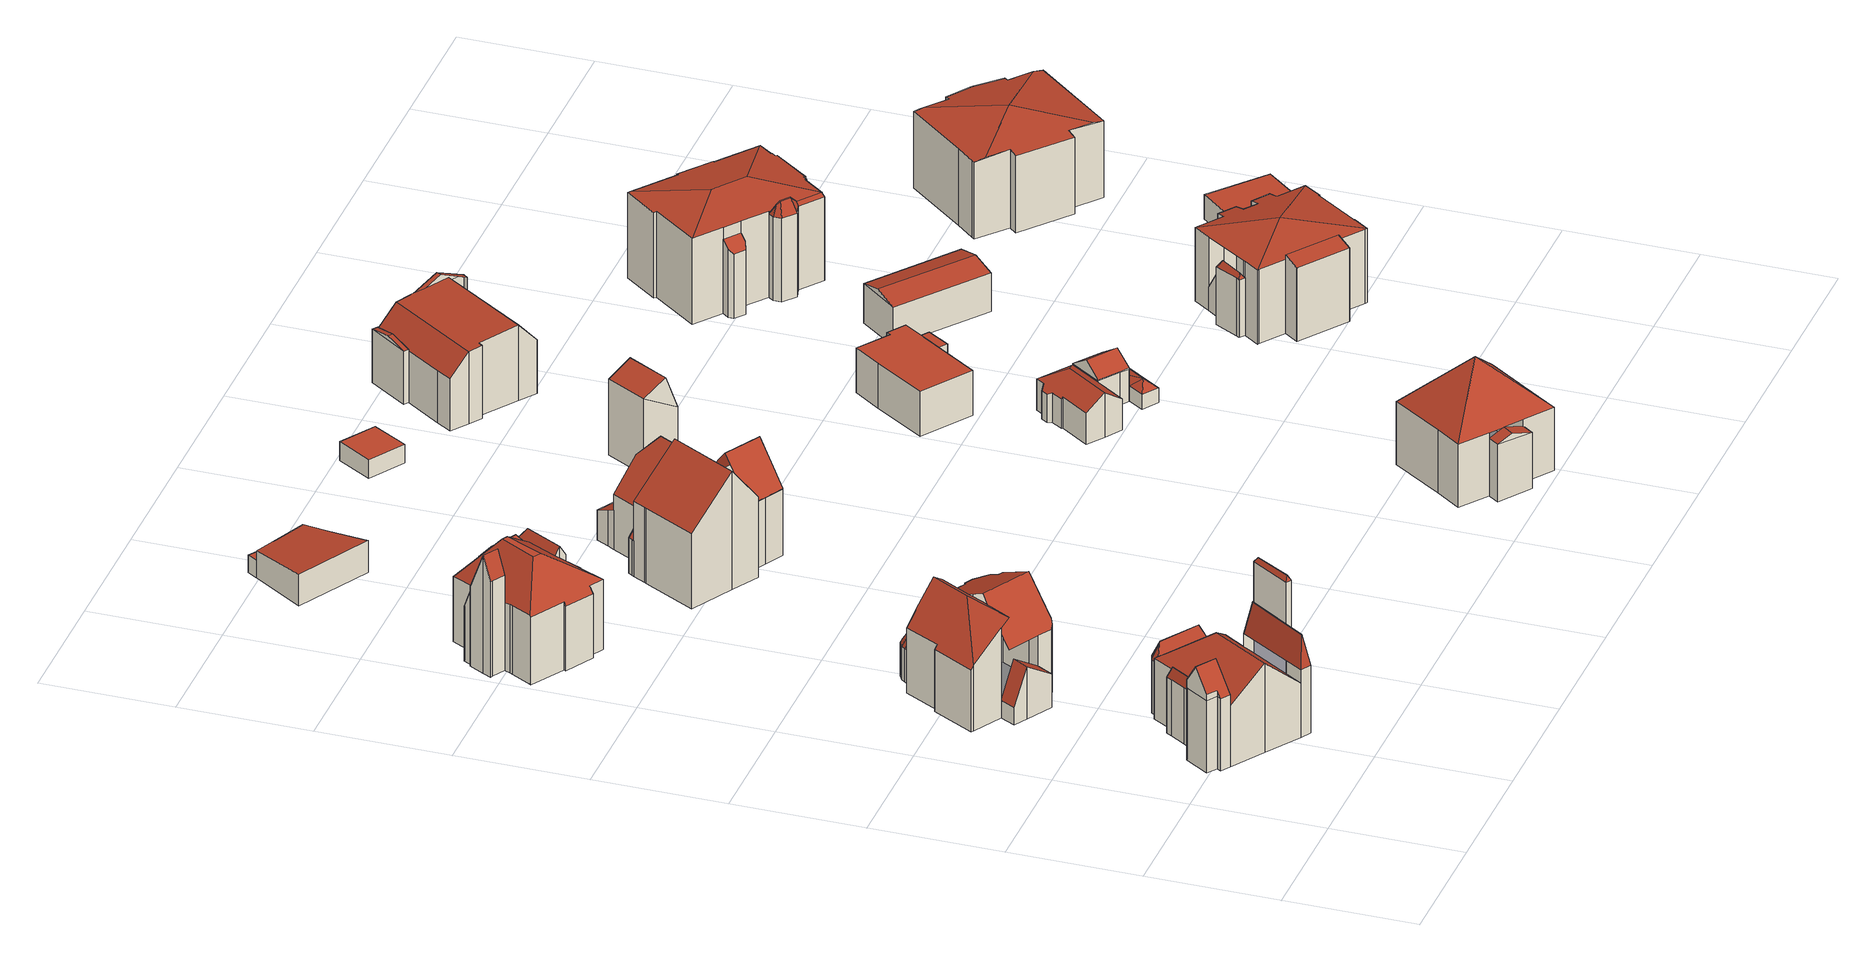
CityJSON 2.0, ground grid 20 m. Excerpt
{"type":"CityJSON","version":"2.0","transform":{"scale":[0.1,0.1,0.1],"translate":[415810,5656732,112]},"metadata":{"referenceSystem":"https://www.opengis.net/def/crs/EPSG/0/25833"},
"CityObjects":{
"building1":{"type":"Building","attributes":{"Gemeindeschluessel":14612000,"Geometrietyp2DReferenz":"3000","function":"31001_9998","roofType":"9999"},"children":["building1-1","building1-2","building1-3","building1-4","building1-5","building1-6"]},
"building1-1":{"type":"BuildingPart","attributes":{"Dachtyp_tdc":"tdcFreeFormRoof","Dachneigung":55.26,"QualitaetDacherkennung":51,"Geometrietyp2DReferenz":"3000","measuredHeight":16.03,"roofType":"5000"},"parents":["building1"],"geometry":[{"type":"MultiSurface","lod":"2","boundaries":[[[0,1,2,3]],[[1,4,5,2]],[[4,6,7,8,5]],[[9,10,11,12,13]],[[10,14,15,11]],[[14,16,17,15]],[[16,0,3,17]],[[18,19,10,9,20,21]],[[22,23,24,25,21,20]],[[16,18,21,25,0]],[[0,25,24,1]],[[1,24,23,4]],[[4,23,22,6]],[[6,22,20,9]],[[14,19,18,16]],[[10,19,14]],[[3,2,5,8,12,11,15,17]]],"semantics":{"surfaces":[{"type":"WallSurface"},{"type":"RoofSurface"},{"type":"GroundSurface"}],"values":[0,0,0,0,0,0,0,1,1,0,0,0,0,0,0,0,2]}}]},
"building1-2":{"type":"BuildingPart","attributes":{"Dachtyp_tdc":"tdcFreeFormRoof","Dachneigung":80.05,"QualitaetDacherkennung":14,"Geometrietyp2DReferenz":"3000","measuredHeight":15.99,"roofType":"5000"},"parents":["building1"],"geometry":[{"type":"MultiSurface","lod":"2","boundaries":[[[26,27,28,29]],[[27,30,31,32,28]],[[33,34,35,36,37]],[[38,30,27]],[[39,38,27,26,34]],[[39,34,33]],[[38,39,33,30]],[[35,29,28,32,36]]],"semantics":{"surfaces":[{"type":"WallSurface"},{"type":"RoofSurface"},{"type":"GroundSurface"}],"values":[0,0,0,1,1,1,1,2]}}]},
"building1-3":{"type":"BuildingPart","attributes":{"Dachtyp_tdc":"tdcFreeFormRoof","Dachneigung":72.91,"QualitaetDacherkennung":40,"Geometrietyp2DReferenz":"3000","measuredHeight":10.67,"roofType":"5000"},"parents":["building1"],"geometry":[{"type":"MultiSurface","lod":"2","boundaries":[[[40,41,42,43]],[[41,44,45,42]],[[44,46,47,45]],[[40,48,49,50]],[[48,51,49]],[[51,46,44,41,50,49]],[[41,40,50]],[[47,52,53,43,42,45]],[[46,51,52,47]],[[51,48,53,52]]],"semantics":{"surfaces":[{"type":"WallSurface"},{"type":"RoofSurface"},{"type":"GroundSurface"}],"values":[0,0,0,1,1,1,1,2,0,0]}}]},
"building1-4":{"type":"BuildingPart","attributes":{"Dachtyp_tdc":"tdcFreeFormRoof","Dachneigung":66.39,"QualitaetDacherkennung":21,"Geometrietyp2DReferenz":"3000","measuredHeight":11.16,"roofType":"5000"},"parents":["building1"],"geometry":[{"type":"MultiSurface","lod":"2","boundaries":[[[54,55,56,57]],[[55,58,59,56]],[[58,60,61,59]],[[60,62,63,61]],[[62,64,65,63]],[[64,66,67,65]],[[68,66,64,62]],[[69,68,62,60,58]],[[70,69,58,55]],[[70,55,54]],[[68,69,70,54,66]],[[56,59,61,63,65,67,57]]],"semantics":{"surfaces":[{"type":"WallSurface"},{"type":"RoofSurface"},{"type":"GroundSurface"}],"values":[0,0,0,0,0,0,1,1,1,1,1,2]}}]},
"building1-5":{"type":"BuildingPart","attributes":{"Dachtyp_tdc":"tdcFreeFormRoof","Dachneigung":59.45,"QualitaetDacherkennung":0,"Geometrietyp2DReferenz":"3000","measuredHeight":22.34,"roofType":"5000"},"parents":["building1"],"geometry":[{"type":"MultiSurface","lod":"2","boundaries":[[[71,72,73]],[[74,71,73,75]],[[74,75,76]],[[71,74,76,72]],[[76,75,77,35,34]],[[75,73,78,77]],[[73,72,26,29,78]],[[34,26,72,76]],[[35,77,78,29]],[[34,35,29,26]]],"semantics":{"surfaces":[{"type":"RoofSurface"},{"type":"WallSurface"},{"type":"GroundSurface"},{"type":"ClosureSurface","isClosure":"1","QuelleClosure":"LoD1Solid"}],"values":[0,0,0,0,1,1,1,1,2,3]}}]},
"building1-6":{"type":"BuildingPart","attributes":{"Dachtyp_tdc":"tdcHipAndGableRoof","Dachneigung":41.72,"QualitaetDacherkennung":38,"Geometrietyp2DReferenz":"3000","measuredHeight":14.31,"roofType":"5000"},"parents":["building1"],"geometry":[{"type":"MultiSurface","lod":"2","boundaries":[[[79,13,12,80]],[[7,81,43,8]],[[81,40,43]],[[82,53,48]],[[82,83,84,53]],[[83,85,57,84]],[[85,54,57]],[[86,87,65,67,66]],[[87,88,89,65]],[[88,90,91,89]],[[90,92,93,91]],[[92,94,95,93]],[[94,37,36,95]],[[31,79,80,32]],[[94,92,90,88,87,86,85,83,96]],[[83,82,81,7,13,79,96]],[[79,31,37,94,96]],[[80,12,8,43,53,84,57,67,65,89,91,93,95,36,32]]],"semantics":{"surfaces":[{"type":"WallSurface"},{"type":"RoofSurface"},{"type":"GroundSurface"}],"values":[0,0,0,0,0,0,0,0,0,0,0,0,0,0,1,1,1,2]}}]},
"building2":{"type":"Building","attributes":{"Gemeindeschluessel":14612000,"Geometrietyp2DReferenz":"3000","function":"31001_9998","roofType":"9999"},"children":["building2-1","building2-2","building2-3","building2-4"]},
"building2-1":{"type":"BuildingPart","attributes":{"Dachtyp_tdc":"tdcFreeFormRoof","Dachneigung":59.45,"QualitaetDacherkennung":14,"Geometrietyp2DReferenz":"3000","measuredHeight":9.18,"roofType":"5000"},"parents":["building2"],"geometry":[{"type":"MultiSurface","lod":"2","boundaries":[[[97,98,99,100]],[[98,101,102,99]],[[101,103,104,102]],[[103,105,106,104]],[[105,107,108,106]],[[107,109,110,108]],[[109,111,112,110]],[[111,113,114,112]],[[113,115,116,114]],[[117,118,111,109]],[[119,117,109,107]],[[119,107,105]],[[120,119,105,103]],[[121,120,103,101]],[[122,121,101,98]],[[122,98,97]],[[123,118,117,119,120,121,122,97,124,115]],[[123,115,113]],[[118,123,113,111]],[[116,125,100,99,102,104,106,108,110,112,114]]],"semantics":{"surfaces":[{"type":"WallSurface"},{"type":"RoofSurface"},{"type":"GroundSurface"}],"values":[0,0,0,0,0,0,0,0,0,1,1,1,1,1,1,1,1,1,1,2]}}]},
"building2-2":{"type":"BuildingPart","attributes":{"Dachtyp_tdc":"tdcHipAndGableRoof","Dachneigung":49.84,"QualitaetDacherkennung":44,"Geometrietyp2DReferenz":"3000","measuredHeight":16.49,"roofType":"5000"},"parents":["building2"],"geometry":[{"type":"MultiSurface","lod":"2","boundaries":[[[126,127,128,129]],[[127,130,97,100,128]],[[131,132,133,134]],[[135,136,137]],[[135,138,139,136]],[[138,140,141,139]],[[140,142,143,141]],[[142,126,129,143]],[[144,138,135,131]],[[131,145,146,147,148,149,144]],[[149,130,127,126,142,140,138,144]],[[129,128,100,125,116,150,133,136,139,141,143]]],"semantics":{"surfaces":[{"type":"WallSurface"},{"type":"RoofSurface"},{"type":"GroundSurface"}],"values":[0,0,0,0,0,0,0,0,1,1,1,2]}}]},
"building2-3":{"type":"BuildingPart","attributes":{"Dachtyp_tdc":"tdcGableRoof","Dachneigung":66.68,"QualitaetDacherkennung":6,"Geometrietyp2DReferenz":"3000","measuredHeight":8.48,"roofType":"3100"},"parents":["building2"],"geometry":[{"type":"MultiSurface","lod":"2","boundaries":[[[151,152,153,154]],[[152,155,156,153]],[[155,157,158,156]],[[157,137,136,158]],[[155,152,151,159]],[[159,132,137,157,155]],[[133,160,154,153,156,158,136]]],"semantics":{"surfaces":[{"type":"WallSurface"},{"type":"RoofSurface"},{"type":"GroundSurface"}],"values":[0,0,0,0,1,1,2]}}]},
"building2-4":{"type":"BuildingPart","attributes":{"Dachtyp_tdc":"tdcFreeFormRoof","Dachneigung":25.11,"QualitaetDacherkennung":28,"Geometrietyp2DReferenz":"3000","measuredHeight":16.92,"roofType":"5000"},"parents":["building2"],"geometry":[{"type":"MultiSurface","lod":"2","boundaries":[[[161,162,163,116]],[[162,164,165,163]],[[164,166,167,165]],[[166,168,169,167]],[[168,170,171,169]],[[170,172,173,171]],[[172,174,175,173]],[[174,176,177,175]],[[176,178,179,177]],[[178,180,181,179]],[[174,172,170,168,166,164,162,161,147,182]],[[182,145,134,183,180,178,176,174]],[[181,154,160,133,150,116,163,165,167,169,171,173,175,177,179]],[[180,183,154,181]],[[183,151,154]]],"semantics":{"surfaces":[{"type":"WallSurface"},{"type":"RoofSurface"},{"type":"GroundSurface"}],"values":[0,0,0,0,0,0,0,0,0,0,1,1,2,0,0]}}]},
"building3":{"type":"Building","attributes":{"Gemeindeschluessel":14612000,"Geometrietyp2DReferenz":"3000","function":"31001_9998","roofType":"9999"},"children":["building3-1","building3-2","building3-3","building3-4"]},
"building3-1":{"type":"BuildingPart","attributes":{"Dachtyp_tdc":"tdcFreeFormRoof","Dachneigung":57.99,"QualitaetDacherkennung":21,"Geometrietyp2DReferenz":"3000","measuredHeight":11.29,"roofType":"5000"},"parents":["building3"],"geometry":[{"type":"MultiSurface","lod":"2","boundaries":[[[184,185,186,187]],[[185,188,189,186]],[[188,190,191,189]],[[190,192,193,191]],[[190,188,185,194]],[[184,195,192,190,194]],[[187,186,189,191,193,196]],[[185,184,194]]],"semantics":{"surfaces":[{"type":"WallSurface"},{"type":"RoofSurface"},{"type":"GroundSurface"}],"values":[0,0,0,0,1,1,2,1]}}]},
"building3-2":{"type":"BuildingPart","attributes":{"Dachtyp_tdc":"tdcFreeFormRoof","Dachneigung":53.57,"QualitaetDacherkennung":17,"Geometrietyp2DReferenz":"3000","measuredHeight":11.27,"roofType":"5000"},"parents":["building3"],"geometry":[{"type":"MultiSurface","lod":"2","boundaries":[[[197,198,199,200]],[[198,201,184,187,199]],[[202,203,201]],[[204,202,201,198]],[[204,198,197]],[[202,204,197,205,203]],[[200,199,187,196,206]]],"semantics":{"surfaces":[{"type":"WallSurface"},{"type":"RoofSurface"},{"type":"GroundSurface"}],"values":[0,0,1,1,1,1,2]}}]},
"building3-3":{"type":"BuildingPart","attributes":{"Dachtyp_tdc":"tdcGableRoof","Dachneigung":67.59,"QualitaetDacherkennung":23,"Geometrietyp2DReferenz":"3000","measuredHeight":18.89,"roofType":"3100"},"parents":["building3"],"geometry":[{"type":"MultiSurface","lod":"2","boundaries":[[[207,208,209,210]],[[211,212,213,214,215]],[[212,216,217,213]],[[216,218,219,217]],[[218,220,221,219]],[[220,222,223,221]],[[222,207,210,223]],[[218,216,212,211,224]],[[224,225,208,207,222,220,218]],[[210,209,226,214,213,217,219,221,223]]],"semantics":{"surfaces":[{"type":"WallSurface"},{"type":"RoofSurface"},{"type":"GroundSurface"}],"values":[0,0,0,0,0,0,0,1,1,2]}}]},
"building3-4":{"type":"BuildingPart","attributes":{"Dachtyp_tdc":"tdcCutTentRoof","Dachneigung":36.65,"QualitaetDacherkennung":41,"Geometrietyp2DReferenz":"3000","measuredHeight":16.65,"roofType":"9999"},"parents":["building3"],"geometry":[{"type":"MultiSurface","lod":"2","boundaries":[[[227,209,208]],[[227,228,229,209]],[[228,230,197,200,229]],[[231,232,233,193,192]],[[232,234,235,233]],[[234,236,237,235]],[[236,238,239,237]],[[238,240,241,239]],[[240,242,243,241]],[[242,244,245,243]],[[244,246,247,245]],[[246,248,249,247]],[[248,250,251,249]],[[250,252,253,251]],[[252,215,214,253]],[[254,230,228,255,256]],[[236,234,232,231,257,254,256,258]],[[248,246,244,242,240,238,236,258,259]],[[228,227,225,260,215,252,250,248,259,255]],[[259,258,256,255]],[[214,226,209,229,200,206,196,193,233,235,237,239,241,243,245,247,249,251,253]]],"semantics":{"surfaces":[{"type":"WallSurface"},{"type":"RoofSurface"},{"type":"GroundSurface"}],"values":[0,0,0,0,0,0,0,0,0,0,0,0,0,0,0,1,1,1,1,1,2]}}]},
"building4":{"type":"Building","attributes":{"name":"Hochschule für Kirchenmusik Dresden","Gemeindeschluessel":14612000,"Geometrietyp2DReferenz":"3000","function":"31001_3023","roofType":"9999"},"children":["building4-1","building4-2","building4-3"]},
"building4-1":{"type":"BuildingPart","attributes":{"Dachtyp_tdc":"tdcPolyFlatRoof","Dachneigung":4.77,"QualitaetDacherkennung":79,"Geometrietyp2DReferenz":"3000","measuredHeight":5.12,"roofType":"2100"},"parents":["building4"],"geometry":[{"type":"MultiSurface","lod":"2","boundaries":[[[261,262,263]],[[261,264,265,262]],[[264,266,265]],[[267,268,269,270,271]],[[268,272,273,269]],[[272,274,275,276,273]],[[272,268,267,264,261,274]],[[276,262,265,270,269,273]]],"semantics":{"surfaces":[{"type":"WallSurface"},{"type":"RoofSurface"},{"type":"GroundSurface"}],"values":[0,0,0,0,0,0,1,2]}}]},
"building4-2":{"type":"BuildingPart","attributes":{"Dachtyp_tdc":"tdcPolyFlatRoof","Dachneigung":0,"QualitaetDacherkennung":60,"Geometrietyp2DReferenz":"3000","measuredHeight":2.8,"roofType":"1000"},"parents":["building4"],"geometry":[{"type":"MultiSurface","lod":"2","boundaries":[[[275,277,278,276]],[[277,279,280,278]],[[279,263,262,280]],[[263,279,277,275]],[[276,278,280,262]]],"semantics":{"surfaces":[{"type":"WallSurface"},{"type":"RoofSurface"},{"type":"GroundSurface"}],"values":[0,0,0,1,2]}}]},
"building4-3":{"type":"BuildingPart","attributes":{"Dachtyp_tdc":"tdcPolyFlatRoof","Dachneigung":0,"QualitaetDacherkennung":93,"Geometrietyp2DReferenz":"3000","measuredHeight":2.81,"roofType":"1000"},"parents":["building4"],"geometry":[{"type":"MultiSurface","lod":"2","boundaries":[[[281,271,270,282]],[[266,283,284,265]],[[283,281,282,284]],[[283,266,271,281]],[[282,270,265,284]]],"semantics":{"surfaces":[{"type":"WallSurface"},{"type":"RoofSurface"},{"type":"GroundSurface"}],"values":[0,0,0,1,2]}}]},
"building5":{"type":"Building","attributes":{"Gemeindeschluessel":14612000,"Geometrietyp2DReferenz":"3000","function":"31001_9998","roofType":"9999"},"children":["building5-1","building5-2","building5-3","building5-4"]},
"building5-1":{"type":"BuildingPart","attributes":{"Dachtyp_tdc":"tdcPolyFlatRoof","Dachneigung":23.73,"QualitaetDacherkennung":47,"Geometrietyp2DReferenz":"3000","measuredHeight":6.15,"roofType":"2100"},"parents":["building5"],"geometry":[{"type":"MultiSurface","lod":"2","boundaries":[[[285,286,287,288]],[[286,289,290,287]],[[291,292,293,294]],[[292,295,296,293]],[[295,285,288,296]],[[295,292,291,297,289,286,285]],[[288,287,290,298,294,293,296]]],"semantics":{"surfaces":[{"type":"WallSurface"},{"type":"RoofSurface"},{"type":"GroundSurface"}],"values":[0,0,0,0,0,1,2]}}]},
"building5-2":{"type":"BuildingPart","attributes":{"Dachtyp_tdc":"tdcGableAndHippedGRoof","Dachneigung":48.44,"QualitaetDacherkennung":59,"Geometrietyp2DReferenz":"3000","measuredHeight":16.32,"roofType":"9999"},"parents":["building5"],"geometry":[{"type":"MultiSurface","lod":"2","boundaries":[[[299,300,301]],[[302,303,304,305]],[[303,306,307,304]],[[306,308,309,307]],[[308,310,294,309]],[[310,291,294]],[[311,312,313,290,289]],[[312,314,315,313]],[[314,316,317,315]],[[316,318,319,317]],[[314,312,311,320,321]],[[320,310,308,306,303,302,322,323,321]],[[323,299,324,318,316,314,321]],[[300,325,326,305,304,307,309,294,298,290,313,315,317,319]]],"semantics":{"surfaces":[{"type":"WallSurface"},{"type":"RoofSurface"},{"type":"GroundSurface"}],"values":[0,0,0,0,0,0,0,0,0,0,1,1,1,2]}}]},
"building5-3":{"type":"BuildingPart","attributes":{"Dachtyp_tdc":"tdcGableRoof","Dachneigung":52.34,"QualitaetDacherkennung":52,"Geometrietyp2DReferenz":"3000","measuredHeight":16.93,"roofType":"3100"},"parents":["building5"],"geometry":[{"type":"MultiSurface","lod":"2","boundaries":[[[327,319,318]],[[327,328,329,319]],[[328,330,331,329]],[[330,332,333,331]],[[332,334,335,333]],[[301,336,337,338,328,327,324]],[[339,340,338,337,341,342]],[[332,339,342,334]],[[330,340,339,332]],[[328,338,340,330]],[[319,329,331,333,335,300]]],"semantics":{"surfaces":[{"type":"WallSurface"},{"type":"RoofSurface"},{"type":"GroundSurface"}],"values":[0,0,0,0,0,1,1,0,0,0,2]}}]},
"building5-4":{"type":"BuildingPart","attributes":{"Dachtyp_tdc":"tdcGableRoof","Dachneigung":42.91,"QualitaetDacherkennung":25,"Geometrietyp2DReferenz":"3000","measuredHeight":18.94,"roofType":"3100"},"parents":["building5"],"geometry":[{"type":"MultiSurface","lod":"2","boundaries":[[[343,344,345,346]],[[344,347,348,345]],[[347,349,350,348]],[[349,351,352,350]],[[351,353,354,352]],[[353,355,302,305,354]],[[356,343,346,335,334,342]],[[357,355,353,351,349,347]],[[347,344,343,356,341,336,358,357]],[[346,345,348,350,352,354,305,326,325,300,335]]],"semantics":{"surfaces":[{"type":"WallSurface"},{"type":"RoofSurface"},{"type":"GroundSurface"}],"values":[0,0,0,0,0,0,0,1,1,2]}}]},
"building6":{"type":"Building","attributes":{"name":"Hochschule für Kirchenmusik Dresden","Dachtyp_tdc":"tdcPolyFlatRoof","Gemeindeschluessel":14612000,"Dachneigung":0,"QualitaetDacherkennung":73,"Geometrietyp2DReferenz":"3000","measuredHeight":3.03,"function":"31001_9998","roofType":"1000"},"geometry":[{"type":"Solid","lod":"2","boundaries":[[[[359,360,361,362]],[[360,363,364,361]],[[363,365,366,364]],[[365,359,362,366]],[[365,363,360,359]],[[362,361,364,366]]]],"semantics":{"surfaces":[{"type":"WallSurface"},{"type":"RoofSurface"},{"type":"GroundSurface"}],"values":[[0,0,0,0,1,2]]}}]},
"building7":{"type":"Building","attributes":{"name":"Hochschule für Kirchenmusik Dresden","Dachtyp_tdc":"tdcGableRoof","Gemeindeschluessel":14612000,"Dachneigung":68.65,"QualitaetDacherkennung":3,"Geometrietyp2DReferenz":"3000","measuredHeight":13.88,"function":"31001_9998","roofType":"3100"},"geometry":[{"type":"Solid","lod":"2","boundaries":[[[[367,368,369,370]],[[368,371,372,369]],[[371,373,374,372]],[[373,367,370,374]],[[371,368,375]],[[367,373,376]],[[368,367,376,375]],[[373,371,375,376]],[[370,369,372,374]]]],"semantics":{"surfaces":[{"type":"WallSurface"},{"type":"RoofSurface"},{"type":"GroundSurface"}],"values":[[0,0,0,0,0,0,1,1,2]]}}]},
"building8":{"type":"Building","attributes":{"Gemeindeschluessel":14612000,"Geometrietyp2DReferenz":"3000","function":"31001_9998","roofType":"9999"},"children":["building8-1","building8-2"]},
"building8-1":{"type":"BuildingPart","attributes":{"Dachtyp_tdc":"tdcTentRoof","Dachneigung":47.42,"QualitaetDacherkennung":32,"Geometrietyp2DReferenz":"3000","measuredHeight":17.88,"roofType":"4000"},"parents":["building8"],"geometry":[{"type":"MultiSurface","lod":"2","boundaries":[[[377,378,379]],[[377,380,381,378]],[[380,382,383,381]],[[382,384,385,383]],[[384,386,387,385]],[[386,388,389,387]],[[388,390,391,389]],[[390,392,393,391]],[[392,394,395,393]],[[394,396,397,395]],[[396,398,399,397]],[[398,400,401,399]],[[400,402,403,401]],[[402,404,405,403]],[[404,406,405]],[[384,382,380,407]],[[398,396,394,392,390,388,386,384,407]],[[402,400,398,407]],[[380,377,408,409,404,402,407]],[[378,381,383,385,387,389,391,393,395,397,399,401,403,405]]],"semantics":{"surfaces":[{"type":"WallSurface"},{"type":"RoofSurface"},{"type":"GroundSurface"}],"values":[0,0,0,0,0,0,0,0,0,0,0,0,0,0,0,1,1,1,1,2]}}]},
"building8-2":{"type":"BuildingPart","attributes":{"Dachtyp_tdc":"tdcGableRoof","Dachneigung":17.6,"QualitaetDacherkennung":21,"Geometrietyp2DReferenz":"3000","measuredHeight":10.16,"roofType":"3100"},"parents":["building8"],"geometry":[{"type":"MultiSurface","lod":"2","boundaries":[[[410,379,378,411]],[[406,412,413,405]],[[412,410,411,413]],[[410,412,414]],[[379,410,414,409,408]],[[412,406,409,414]],[[411,378,405,413]]],"semantics":{"surfaces":[{"type":"WallSurface"},{"type":"RoofSurface"},{"type":"GroundSurface"}],"values":[0,0,0,0,1,1,2]}}]},
"building9":{"type":"Building","attributes":{"Gemeindeschluessel":14612000,"Geometrietyp2DReferenz":"3000","function":"31001_9998","roofType":"9999"},"children":["building9-1","building9-2"]},
"building9-1":{"type":"BuildingPart","attributes":{"Dachtyp_tdc":"tdcHipAndGableRoof","Dachneigung":33.38,"QualitaetDacherkennung":65,"Geometrietyp2DReferenz":"3000","measuredHeight":7.08,"roofType":"5000"},"parents":["building9"],"geometry":[{"type":"MultiSurface","lod":"2","boundaries":[[[415,416,417,418]],[[416,419,420,417]],[[419,421,422,420]],[[421,423,424,422]],[[423,425,426,424]],[[425,427,428,426]],[[427,429,430,428]],[[429,431,432,430]],[[431,433,434,432]],[[435,436,437,438]],[[436,415,418,437]],[[433,431,439]],[[431,429,427,425,423,421,419,416,415,439]],[[415,436,435,433,439]],[[418,417,420,422,424,426,428,430,432,434,438,437]]],"semantics":{"surfaces":[{"type":"WallSurface"},{"type":"RoofSurface"},{"type":"GroundSurface"}],"values":[0,0,0,0,0,0,0,0,0,0,0,1,1,1,2]}}]},
"building9-2":{"type":"BuildingPart","attributes":{"Dachtyp_tdc":"tdcGableRoof","Dachneigung":34.24,"QualitaetDacherkennung":55,"Geometrietyp2DReferenz":"3000","measuredHeight":7.29,"roofType":"3100"},"parents":["building9"],"geometry":[{"type":"MultiSurface","lod":"2","boundaries":[[[440,441,442,443]],[[441,444,445,442]],[[444,446,435,438,445]],[[447,440,443,434,433]],[[440,447,448,449]],[[450,451,452,449,448]],[[441,452,451,444]],[[440,449,452,441]],[[444,451,450,446]],[[446,450,448,447]],[[443,442,445,438,434]]],"semantics":{"surfaces":[{"type":"WallSurface"},{"type":"RoofSurface"},{"type":"GroundSurface"}],"values":[0,0,0,0,1,1,0,0,0,0,2]}}]},
"building10":{"type":"Building","attributes":{"name":"Hochschule für Kirchenmusik Dresden","Gemeindeschluessel":14612000,"Geometrietyp2DReferenz":"3000","function":"31001_3023","roofType":"9999"},"children":["building10-1","building10-2","building10-3"]},
"building10-1":{"type":"BuildingPart","attributes":{"Dachtyp_tdc":"tdcGableRoof","Dachneigung":23.44,"QualitaetDacherkennung":9,"Geometrietyp2DReferenz":"3000","measuredHeight":12.94,"roofType":"3100"},"parents":["building10"],"geometry":[{"type":"MultiSurface","lod":"2","boundaries":[[[453,454,455,456]],[[454,457,458,455]],[[457,459,460,461,458]],[[457,454,462]],[[454,453,463,464,462]],[[459,457,462,464]],[[456,455,458,461,465]]],"semantics":{"surfaces":[{"type":"WallSurface"},{"type":"RoofSurface"},{"type":"GroundSurface"}],"values":[0,0,0,0,1,1,2]}}]},
"building10-2":{"type":"BuildingPart","attributes":{"Dachtyp_tdc":"tdcCutGableRoof","Dachneigung":3.48,"QualitaetDacherkennung":38,"Geometrietyp2DReferenz":"3000","measuredHeight":12.05,"roofType":"9999"},"parents":["building10"],"geometry":[{"type":"MultiSurface","lod":"2","boundaries":[[[466,467,468,469]],[[467,470,471,468]],[[470,472,473,471]],[[474,475,476,477]],[[475,478,453,456,476]],[[460,479,480,461]],[[479,481,482,480]],[[481,483,484,482]],[[483,485,486,484]],[[485,487,488,486]],[[487,489,490,488]],[[489,491,492,490]],[[491,493,494,492]],[[493,495,496,494]],[[495,497,498,496]],[[497,466,469,498]],[[493,491,489,487,485,483,481,479,460,499,500]],[[475,474,472,470,467,466]],[[500,463,478,475,466,497,495,493]],[[469,468,471,473,477,476,456,465,461,480,482,484,486,488,490,492,494,496,498]]],"semantics":{"surfaces":[{"type":"WallSurface"},{"type":"RoofSurface"},{"type":"GroundSurface"}],"values":[0,0,0,0,0,0,0,0,0,0,0,0,0,0,0,0,1,1,1,2]}}]},
"building10-3":{"type":"BuildingPart","attributes":{"Dachtyp_tdc":"tdcGableRoof","Dachneigung":13.69,"QualitaetDacherkennung":32,"Geometrietyp2DReferenz":"3000","measuredHeight":9.31,"roofType":"3100"},"parents":["building10"],"geometry":[{"type":"MultiSurface","lod":"2","boundaries":[[[501,502,503,473,472]],[[502,504,505,503]],[[504,506,474,477,505]],[[504,502,507]],[[501,506,508]],[[502,501,508,507]],[[506,504,507,508]],[[473,503,505,477]]],"semantics":{"surfaces":[{"type":"WallSurface"},{"type":"RoofSurface"},{"type":"GroundSurface"}],"values":[0,0,0,0,0,1,1,2]}}]},
"building11":{"type":"Building","attributes":{"Gemeindeschluessel":14612000,"Geometrietyp2DReferenz":"3000","function":"31001_9998","roofType":"9999"},"children":["building11-1","building11-2"]},
"building11-1":{"type":"BuildingPart","attributes":{"Dachtyp_tdc":"tdcPolyFlatRoof","Dachneigung":0,"QualitaetDacherkennung":62,"Geometrietyp2DReferenz":"3000","measuredHeight":4.62,"roofType":"1000"},"parents":["building11"],"geometry":[{"type":"MultiSurface","lod":"2","boundaries":[[[509,510,511,512]],[[510,513,514,511]],[[513,515,516,514]],[[515,513,510,509]],[[512,511,514,516]]],"semantics":{"surfaces":[{"type":"WallSurface"},{"type":"RoofSurface"},{"type":"GroundSurface"}],"values":[0,0,0,1,2]}}]},
"building11-2":{"type":"BuildingPart","attributes":{"Dachtyp_tdc":"tdcPolyFlatRoof","Dachneigung":0,"QualitaetDacherkennung":52,"Geometrietyp2DReferenz":"3000","measuredHeight":7.25,"roofType":"1000"},"parents":["building11"],"geometry":[{"type":"MultiSurface","lod":"2","boundaries":[[[517,518,519,516,515]],[[518,520,521,519]],[[520,522,523,521]],[[522,524,525,523]],[[524,526,527,525]],[[526,528,529,527]],[[528,530,531,529]],[[530,532,509,512,531]],[[532,530,528,526,524,522,520,518,517]],[[516,519,521,523,525,527,529,531,512]]],"semantics":{"surfaces":[{"type":"WallSurface"},{"type":"RoofSurface"},{"type":"GroundSurface"}],"values":[0,0,0,0,0,0,0,0,1,2]}}]},
"building12":{"type":"Building","attributes":{"Dachtyp_tdc":"tdcFreeFormRoof","Gemeindeschluessel":14612000,"Dachneigung":40.3,"QualitaetDacherkennung":14,"Geometrietyp2DReferenz":"3000","measuredHeight":3.61,"function":"31001_9998","roofType":"5000"},"geometry":[{"type":"Solid","lod":"2","boundaries":[[[[533,534,535,536]],[[534,537,538,535]],[[537,539,540,538]],[[539,541,542,540]],[[541,533,536,542]],[[543,544,541,539]],[[543,539,537]],[[537,544,543]],[[534,544,537]],[[544,534,533]],[[544,533,541]],[[536,535,538,540,542]]]],"semantics":{"surfaces":[{"type":"WallSurface"},{"type":"RoofSurface"},{"type":"GroundSurface"}],"values":[[0,0,0,0,0,1,1,1,1,1,1,2]]}}]},
"building13":{"type":"Building","attributes":{"Dachtyp_tdc":"tdcGableRoof","Gemeindeschluessel":14612000,"Dachneigung":15.02,"QualitaetDacherkennung":76,"Geometrietyp2DReferenz":"3000","measuredHeight":7.27,"function":"31001_9998","roofType":"3100"},"geometry":[{"type":"Solid","lod":"2","boundaries":[[[[545,546,547,548]],[[546,549,550,547]],[[549,551,552,550]],[[551,545,548,552]],[[549,546,553]],[[545,551,554]],[[546,545,554,553]],[[551,549,553,554]],[[548,547,550,552]]]],"semantics":{"surfaces":[{"type":"WallSurface"},{"type":"RoofSurface"},{"type":"GroundSurface"}],"values":[[0,0,0,0,0,0,1,1,2]]}}]},
"building14":{"type":"Building","attributes":{"Gemeindeschluessel":14612000,"Geometrietyp2DReferenz":"3000","function":"31001_9998","roofType":"9999"},"children":["building14-1","building14-2","building14-3","building14-4"]},
"building14-1":{"type":"BuildingPart","attributes":{"Dachtyp_tdc":"tdcPolyFlatRoof","Dachneigung":16.76,"QualitaetDacherkennung":45,"Geometrietyp2DReferenz":"3000","measuredHeight":12.64,"roofType":"2100"},"parents":["building14"],"geometry":[{"type":"MultiSurface","lod":"2","boundaries":[[[555,556,557,558]],[[556,559,560,561,557]],[[562,563,564,565,566]],[[563,555,558,564]],[[563,562,559,556,555]],[[558,557,561,565,564]]],"semantics":{"surfaces":[{"type":"WallSurface"},{"type":"RoofSurface"},{"type":"GroundSurface"}],"values":[0,0,0,0,1,2]}}]},
"building14-2":{"type":"BuildingPart","attributes":{"Dachtyp_tdc":"tdcFreeFormRoof","Dachneigung":58.25,"QualitaetDacherkennung":24,"Geometrietyp2DReferenz":"3000","measuredHeight":10.36,"roofType":"5000"},"parents":["building14"],"geometry":[{"type":"MultiSurface","lod":"2","boundaries":[[[567,568,569,570]],[[568,571,572,569]],[[571,573,574,572]],[[573,575,576,574]],[[575,577,578,576]],[[577,579,580,578]],[[581,567,570,582]],[[579,577,575,583]],[[575,573,571,584,583]],[[571,568,567,581,568,584]],[[568,579,583,584]],[[570,569,572,574,576,578,580,569,582]]],"semantics":{"surfaces":[{"type":"WallSurface"},{"type":"RoofSurface"},{"type":"GroundSurface"}],"values":[0,0,0,0,0,0,0,1,1,1,1,2]}}]},
"building14-3":{"type":"BuildingPart","attributes":{"Dachtyp_tdc":"tdcFreeFormRoof","Dachneigung":58.96,"QualitaetDacherkennung":35,"Geometrietyp2DReferenz":"3000","measuredHeight":10.39,"roofType":"5000"},"parents":["building14"],"geometry":[{"type":"MultiSurface","lod":"2","boundaries":[[[585,586,587,588]],[[586,589,590,587]],[[589,591,592,590]],[[591,593,594,592]],[[595,585,588,596]],[[597,593,591,589,598]],[[589,586,585,599,598]],[[585,595,599]],[[595,597,598,599]],[[588,587,590,592,594,600,596]]],"semantics":{"surfaces":[{"type":"WallSurface"},{"type":"RoofSurface"},{"type":"GroundSurface"}],"values":[0,0,0,0,0,1,1,1,1,2]}}]},
"building14-4":{"type":"BuildingPart","attributes":{"Dachtyp_tdc":"tdcTentRoof","Dachneigung":13.31,"QualitaetDacherkennung":73,"Geometrietyp2DReferenz":"3000","measuredHeight":13.53,"roofType":"3500"},"parents":["building14"],"geometry":[{"type":"MultiSurface","lod":"2","boundaries":[[[594,601,602,603,604,605,606,607,608,609,610,570,582,569,580,578,611,612,565,561,613,614,596,600]],[[615,594,593]],[[615,616,601,594]],[[616,617,602,601]],[[617,618,603,602]],[[618,619,604,603]],[[619,620,605,604]],[[620,621,606,605]],[[621,622,607,606]],[[622,623,608,607]],[[623,624,609,608]],[[624,625,610,609]],[[625,626,570,610]],[[626,627,581,582,570]],[[628,629,578,580,579]],[[629,630,611,578]],[[630,631,612,611]],[[631,566,565,612]],[[560,632,613,561]],[[632,633,614,613]],[[633,634,596,614]],[[634,595,596]],[[625,624,623,622,621,620,619,618,617,616,635]],[[630,629,628,627,626,625,635]],[[633,632,560,566,631,630,635]],[[616,615,634,633,635]]],"semantics":{"surfaces":[{"type":"GroundSurface"},{"type":"WallSurface"},{"type":"RoofSurface"}],"values":[0,1,1,1,1,1,1,1,1,1,1,1,1,1,1,1,1,1,1,1,1,1,2,2,2,2]}}]},
"building15":{"type":"Building","attributes":{"Gemeindeschluessel":14612000,"Geometrietyp2DReferenz":"3000","function":"31001_9998","roofType":"9999"},"children":["building15-1","building15-2","building15-3"]},
"building15-1":{"type":"BuildingPart","attributes":{"Dachtyp_tdc":"tdcPolyFlatRoof","Dachneigung":40.85,"QualitaetDacherkennung":23,"Geometrietyp2DReferenz":"3000","measuredHeight":11.99,"roofType":"2100"},"parents":["building15"],"geometry":[{"type":"MultiSurface","lod":"2","boundaries":[[[636,637,638,639]],[[637,640,641,638]],[[642,643,644,645]],[[643,646,647,644]],[[646,636,639,647]],[[646,643,642,640,637,636]],[[639,638,641,645,644,647]]],"semantics":{"surfaces":[{"type":"WallSurface"},{"type":"RoofSurface"},{"type":"GroundSurface"}],"values":[0,0,0,0,0,1,2]}}]},
"building15-2":{"type":"BuildingPart","attributes":{"Dachtyp_tdc":"tdcHipRoof","Dachneigung":10.13,"QualitaetDacherkennung":39,"Geometrietyp2DReferenz":"3000","measuredHeight":15.21,"roofType":"3200"},"parents":["building15"],"geometry":[{"type":"MultiSurface","lod":"2","boundaries":[[[648,641,640]],[[648,649,650,641]],[[649,651,652,650]],[[651,653,654,652]],[[653,655,656,654]],[[655,657,658,656]],[[657,659,660,658]],[[659,661,662,660]],[[661,663,664,662]],[[663,665,666,664]],[[665,667,668,666]],[[667,669,670,668]],[[669,671,672,670]],[[671,673,674,672]],[[673,675,676,674]],[[675,677,678,676]],[[677,679,680,678]],[[679,681,682,680]],[[681,683,684,682]],[[683,685,686,687,684]],[[688,689,645,690,691]],[[689,642,645]],[[685,683,681,679,677,675,673,671,669,667,692]],[[657,655,653,651,649,693]],[[667,665,663,661,659,657,693,692]],[[649,648,689,688,685,692,693]],[[641,650,652,654,656,658,660,662,664,666,668,670,672,674,676,678,680,682,684,687,690,645]]],"semantics":{"surfaces":[{"type":"WallSurface"},{"type":"RoofSurface"},{"type":"GroundSurface"}],"values":[0,0,0,0,0,0,0,0,0,0,0,0,0,0,0,0,0,0,0,0,0,0,1,1,1,1,2]}}]},
"building15-3":{"type":"BuildingPart","attributes":{"Dachtyp_tdc":"tdcFreeFormRoof","Dachneigung":65.33,"QualitaetDacherkennung":13,"Geometrietyp2DReferenz":"3000","measuredHeight":15.67,"roofType":"5000"},"parents":["building15"],"geometry":[{"type":"MultiSurface","lod":"2","boundaries":[[[694,695,696,697]],[[695,698,699,696]],[[698,691,690,699]],[[686,700,701,687]],[[700,702,703,701]],[[702,694,697,703]],[[704,705,702,700]],[[704,700,686]],[[706,707,708,705,704,686,691]],[[706,691,698]],[[707,706,698,695]],[[708,707,695,694]],[[705,708,694,702]],[[697,696,699,690,687,701,703]]],"semantics":{"surfaces":[{"type":"WallSurface"},{"type":"RoofSurface"},{"type":"GroundSurface"}],"values":[0,0,0,0,0,0,1,1,1,1,1,1,1,2]}}]},
"building16":{"type":"Building","attributes":{"Dachtyp_tdc":"tdcPolyFlatRoof","Gemeindeschluessel":14612000,"Dachneigung":0,"QualitaetDacherkennung":67,"Geometrietyp2DReferenz":"3000","measuredHeight":3.88,"function":"31001_9998","roofType":"1000"},"geometry":[{"type":"Solid","lod":"2","boundaries":[[[[709,710,711,712]],[[710,713,714,711]],[[713,715,716,714]],[[715,709,712,716]],[[715,713,710,709]],[[712,711,714,716]]]],"semantics":{"surfaces":[{"type":"WallSurface"},{"type":"RoofSurface"},{"type":"GroundSurface"}],"values":[[0,0,0,0,1,2]]}}]},
"building17":{"type":"Building","attributes":{"Dachtyp_tdc":"tdcFreeFormRoof","Gemeindeschluessel":14612000,"Dachneigung":10,"QualitaetDacherkennung":60,"Geometrietyp2DReferenz":"3000","measuredHeight":14.1,"function":"31001_9998","roofType":"5000"},"geometry":[{"type":"Solid","lod":"2","boundaries":[[[[717,718,719,720]],[[718,721,722,719]],[[721,723,724,722]],[[723,725,726,724]],[[725,727,728,726]],[[727,729,730,728]],[[729,731,732,730]],[[731,733,734,732]],[[733,735,736,734]],[[735,737,738,736]],[[737,739,740,738]],[[739,741,742,740]],[[741,743,744,742]],[[743,745,746,744]],[[745,747,748,746]],[[747,749,750,748]],[[749,717,720,750]],[[751,752,727,725,723,721,718,753]],[[751,754,739,737,735,733,731,729,752]],[[743,741,754,751,755]],[[747,745,755,751,753,717,749]],[[741,739,754]],[[745,743,755]],[[718,717,753]],[[729,727,752]],[[720,719,722,724,726,728,730,732,734,736,738,740,742,744,746,748,750]]]],"semantics":{"surfaces":[{"type":"WallSurface"},{"type":"RoofSurface"},{"type":"GroundSurface"}],"values":[[0,0,0,0,0,0,0,0,0,0,0,0,0,0,0,0,0,1,1,1,1,0,0,0,0,2]]}}]}
},
"vertices":[
[86,233,140],[101,224,140],[101,224,24],[86,233,24],[104,230,140],[104,230,24],[118,221,140],[118,221,121],[118,221,24],[87,171,140],[73,180,140],[73,180,24],[87,171,24],[87,171,121],[77,186,140],[77,186,24],[62,196,140],[62,196,24],[62,196,150],[77,186,150],[103,197,184],[74,216,184],[118,221,143],[104,230,143],[101,224,152],[86,233,153],
[237,140,132],[208,95,132],[208,95,24],[237,140,24],[193,104,132],[193,104,110],[193,104,24],[259,209,132],[275,200,132],[275,200,24],[259,209,24],[259,209,111],[205,107,181],[262,197,184],
[126,232,114],[117,238,114],[117,238,24],[126,232,24],[125,250,114],[125,250,24],[139,273,114],[139,273,24],[154,276,114],[146,274,131],[124,239,131],[145,282,114],[145,282,24],[154,276,24],
[181,307,109],[188,318,109],[188,318,24],[181,307,24],[200,322,109],[200,322,24],[232,301,109],[232,301,24],[271,277,109],[271,277,24],[259,258,109],[259,258,24],[258,257,109],[258,257,24],[255,273,136],[198,309,136],[195,310,132],
[243,141,248],[237,140,240],[244,135,240],[276,194,247],[282,196,240],[275,200,240],[282,196,24],[244,135,24],
[139,138,167],[139,138,24],[126,232,121],[154,276,121],[175,310,121],[175,310,24],[181,307,121],[258,257,113],[259,258,112],[262,256,112],[262,256,24],[265,254,112],[265,254,24],[268,252,111],[268,252,24],[281,243,111],[281,243,24],[195,227,167],
[156,649,71],[167,669,71],[167,669,18],[156,649,18],[172,675,71],[172,675,18],[182,680,71],[182,680,18],[193,680,71],[193,680,18],[203,675,71],[203,675,18],[210,665,71],[210,665,18],[212,653,71],[212,653,18],[208,642,71],[208,642,18],[199,625,71],[199,625,18],[189,656,109],[190,655,108],[188,657,109],[187,657,109],[186,657,108],[184,657,106],[192,649,101],[185,633,71],[185,633,18],
[111,603,123],[140,657,123],[140,657,18],[111,603,18],[156,649,144],[133,506,173],[133,506,82],[133,506,18],[133,506,121],[120,513,162],[120,513,18],[120,513,46],[75,538,123],[75,538,18],[71,540,117],[71,540,18],[107,605,117],[107,605,18],[152,573,183],[154,544,173],[160,553,173],[173,578,173],[199,625,173],[185,633,183],[160,553,18],
[181,480,72],[168,456,72],[168,456,18],[181,480,18],[128,478,102],[128,478,18],[107,490,46],[107,490,18],[141,502,102],[141,502,18],
[199,625,148],[237,604,148],[237,604,18],[242,607,146],[242,607,18],[255,600,146],[255,600,18],[262,577,154],[262,577,18],[253,562,162],[253,562,18],[260,558,162],[260,558,18],[235,512,187],[235,512,18],[213,472,132],[213,472,18],[208,469,125],[208,469,18],[202,468,121],[202,468,18],[160,553,187],[181,480,121],
[216,1247,107],[235,1236,107],[235,1236,12],[216,1247,12],[199,1170,107],[199,1170,12],[189,1175,125],[189,1175,12],[179,1181,107],[179,1181,12],[220,1232,125],[204,1225,107],[204,1225,12],
[142,1259,108],[154,1281,108],[154,1281,12],[142,1259,12],[216,1247,108],[199,1242,125],[204,1225,108],[159,1264,125],[201,1227,108],[201,1227,12],
[37,1262,99],[58,1251,99],[58,1251,12],[37,1262,12],[30,1201,165],[11,1212,165],[11,1212,12],[30,1201,12],[30,1201,121],[7,1214,165],[7,1214,12],[14,1227,201],[14,1227,12],[26,1250,140],[26,1250,12],[29,1248,139],[29,1248,12],[37,1214,201],[54,1244,118],[37,1214,12],
[58,1251,118],[81,1293,116],[81,1293,12],[142,1259,116],[179,1181,116],[153,1133,119],[153,1133,12],[150,1135,121],[150,1135,12],[126,1091,124],[126,1091,12],[104,1103,124],[104,1103,12],[100,1097,115],[100,1097,12],[56,1122,115],[56,1122,12],[58,1125,121],[58,1125,12],[5,1155,121],[5,1155,12],[6,1156,123],[6,1156,12],[24,1188,122],[24,1188,12],[26,1192,122],[26,1192,12],[201,1227,116],[99,1228,178],[108,1224,178],[204,1225,114],[79,1165,179],[66,1172,179],[37,1214,120],
[184,1588,56],[184,1588,13],[184,1588,41],[240,1564,55],[240,1564,13],[240,1564,41],[231,1528,58],[215,1461,64],[215,1461,13],[231,1528,13],[231,1528,41],[100,1523,64],[100,1523,13],[152,1601,56],[152,1601,41],[152,1601,13],
[162,1617,41],[162,1617,13],[190,1599,41],[190,1599,13],
[245,1522,41],[245,1522,13],[260,1555,41],[260,1555,13],
[439,1163,64],[430,1147,71],[430,1147,16],[439,1163,16],[439,1125,78],[439,1125,16],[375,1160,78],[381,1170,73],[381,1170,16],[375,1160,16],[391,1189,64],[391,1189,16],[412,1140,78],[412,1140,16],
[424,1050,142],[424,1050,16],[424,1050,122],[316,1111,73],[318,1114,73],[318,1114,16],[316,1111,16],[322,1120,73],[322,1120,16],[346,1107,104],[346,1107,16],[375,1160,104],[439,1125,152],[442,1124,151],[442,1124,16],[453,1118,151],[453,1118,16],[474,1106,119],[474,1106,16],[439,1042,119],[439,1042,16],[412,1140,151],[423,1108,180],[382,1074,157],[399,1064,180],[437,1043,122],[399,1064,16],[382,1074,16],
[439,1042,122],[480,1019,122],[480,1019,16],[434,935,122],[434,935,16],[405,950,122],[405,950,16],[378,965,122],[378,965,16],[415,1034,146],[400,1007,186],[456,976,186],[405,950,123],[434,935,123],[386,980,145],[378,965,123],
[371,954,145],[368,948,145],[368,948,16],[371,954,16],[326,972,206],[326,972,16],[260,1008,136],[260,1008,16],[304,1089,136],[304,1089,16],[306,1092,136],[306,1092,16],[316,1111,136],[378,965,145],[382,1074,206],[424,1050,146],
[500,1504,46],[445,1538,46],[445,1538,16],[500,1504,16],[478,1591,46],[478,1591,16],[532,1558,46],[532,1558,16],
[571,1182,140],[606,1245,140],[606,1245,18],[571,1182,18],[661,1216,101],[661,1216,18],[627,1152,101],[627,1152,18],[642,1226,157],[607,1163,157],
[889,66,119],[889,66,18],[889,66,110],[846,96,119],[846,96,18],[874,135,119],[874,135,18],[927,213,119],[927,213,18],[982,175,119],[982,175,18],[987,183,109],[987,183,18],[997,185,101],[997,185,18],[1011,175,101],[1011,175,18],[1012,165,109],[1012,165,18],[1007,158,119],[1007,158,18],[1062,120,119],[1062,120,18],[1020,60,119],[1020,60,18],[981,3,119],[981,3,18],[938,33,119],[938,33,18],[938,33,108],[954,108,196],[909,52,119],[910,52,119],
[878,50,110],[878,50,18],[926,16,108],[926,16,18],[898,36,119],
[878,619,82],[852,637,61],[852,637,11],[878,619,11],[883,681,61],[883,681,11],[881,682,59],[881,682,11],[892,699,59],[892,699,11],[890,706,56],[890,706,11],[897,716,56],[897,716,11],[908,717,61],[908,717,11],[917,730,61],[917,730,11],[968,695,61],[968,695,11],[935,647,61],[904,602,61],[904,602,11],[935,647,11],[924,685,82],
[1010,665,63],[978,617,63],[978,617,11],[1010,665,11],[966,626,63],[966,626,11],[935,647,63],[968,695,63],[950,669,84],[993,639,84],[935,647,65],[966,626,65],[978,617,65],
[742,1577,123],[746,1583,123],[746,1583,16],[742,1577,16],[827,1529,125],[827,1529,16],[822,1522,125],[822,1522,102],[822,1522,16],[788,1555,146],[762,1563,134],[784,1548,146],[795,1540,16],
[626,1454,131],[600,1472,99],[600,1472,16],[626,1454,16],[615,1495,99],[615,1495,16],[653,1550,99],[653,1550,16],[694,1609,99],[720,1591,131],[720,1591,16],[694,1609,16],[742,1577,133],[797,1485,102],[797,1485,16],[801,1482,96],[801,1482,16],[791,1468,96],[791,1468,16],[780,1452,96],[780,1452,16],[774,1442,96],[774,1442,16],[769,1445,102],[769,1445,16],[732,1391,102],[732,1391,16],[706,1409,137],[706,1409,16],[650,1447,133],[650,1447,16],[645,1441,133],[645,1441,16],[805,1534,124],[795,1540,137],
[653,1550,101],[646,1555,101],[646,1555,16],[687,1614,102],[687,1614,16],[694,1609,102],[666,1584,109],[673,1580,109],
[965,936,54],[998,913,54],[998,913,8],[965,936,8],[976,879,54],[976,879,8],[942,902,54],[942,902,8],
[942,902,80],[932,887,80],[932,887,8],[880,810,80],[880,810,8],[804,861,80],[804,861,8],[856,939,80],[856,939,8],[886,981,80],[886,981,8],[934,948,80],[934,948,8],[938,954,80],[938,954,8],[965,936,80],
[963,593,36],[978,617,36],[978,617,12],[963,593,12],[1010,665,36],[1010,665,12],[1034,649,36],[1034,649,12],[987,577,36],[987,577,12],[1016,648,49],[983,598,49],
[1145,873,72],[1016,971,72],[1016,971,10],[1145,873,10],[1061,1029,73],[1061,1029,10],[1190,931,73],[1190,931,10],[1039,1001,82],[1168,903,82],
[1193,446,135],[1193,447,135],[1193,447,17],[1193,446,17],[1208,468,143],[1208,468,136],[1208,468,17],[1281,416,143],[1266,395,135],[1266,395,17],[1281,416,17],[1281,416,136],
[1385,478,57],[1366,452,109],[1366,452,17],[1385,478,17],[1377,442,109],[1377,442,17],[1349,411,109],[1349,411,17],[1345,407,109],[1345,407,17],[1338,412,109],[1338,412,17],[1337,412,109],[1337,412,17],[1384,479,57],[1384,479,17],[1344,413,117],[1367,442,120],
[1177,525,109],[1180,529,110],[1180,529,17],[1177,525,17],[1200,566,109],[1200,566,17],[1212,560,109],[1212,560,17],[1232,587,55],[1232,587,17],[1185,519,109],[1185,519,17],[1213,560,109],[1203,557,120],[1184,526,117],[1213,560,17],
[1250,613,17],[1290,585,17],[1299,597,17],[1325,579,17],[1316,565,17],[1336,551,17],[1345,564,17],[1372,546,17],[1363,533,17],[1403,505,17],[1321,388,17],[1318,390,17],[1171,494,17],[1168,495,17],[1232,587,135],[1250,613,135],[1290,585,135],[1299,597,132],[1325,579,132],[1316,565,136],[1336,551,136],[1345,564,132],[1372,546,132],[1363,533,135],[1403,505,135],[1385,478,135],[1384,479,135],[1337,412,136],[1338,412,136],[1321,388,136],[1318,390,136],[1171,494,136],[1168,495,136],[1185,519,136],[1286,502,152],
[1007,1199,118],[1007,1207,124],[1007,1207,15],[1007,1199,15],[1015,1217,134],[1015,1217,15],[1039,1199,134],[1033,1191,126],[1033,1191,15],[1039,1199,15],[1023,1187,118],[1023,1187,15],
[1015,1217,153],[974,1248,153],[974,1248,15],[1026,1317,153],[1026,1317,15],[1023,1320,152],[1023,1320,15],[1062,1371,152],[1062,1371,15],[1065,1368,153],[1065,1368,15],[1128,1320,153],[1128,1320,15],[1130,1323,152],[1130,1323,15],[1178,1286,152],[1178,1286,15],[1176,1284,153],[1176,1284,15],[1237,1238,153],[1237,1238,15],[1222,1218,153],[1222,1218,15],[1224,1216,152],[1224,1216,15],[1219,1210,152],[1219,1210,15],[1221,1208,152],[1221,1208,15],[1180,1153,152],[1180,1153,15],[1178,1155,152],[1178,1155,15],[1173,1149,152],[1173,1149,15],[1171,1151,153],[1171,1151,15],[1146,1118,153],[1146,1118,149],[1146,1118,15],[1075,1171,153],[1039,1199,153],[1075,1171,15],[1075,1171,149],[1131,1221,167],[1083,1257,167],
[1089,1135,149],[1069,1150,149],[1069,1150,15],[1089,1135,15],[1069,1163,149],[1069,1163,15],[1142,1113,149],[1142,1113,15],[1107,1139,149],[1107,1139,15],[1141,1117,156],[1108,1142,156],[1077,1160,166],[1079,1156,171],[1092,1146,171],
[1502,556,56],[1421,625,56],[1421,625,17],[1502,556,17],[1459,670,56],[1459,670,17],[1540,602,56],[1540,602,17],
[1355,916,141],[1311,953,138],[1311,953,15],[1355,916,15],[1314,957,138],[1314,957,15],[1338,985,138],[1338,985,15],[1412,1075,138],[1412,1075,15],[1419,1069,139],[1419,1069,15],[1456,1038,140],[1456,1038,15],[1461,1045,139],[1461,1045,15],[1498,1022,138],[1498,1022,15],[1502,1019,138],[1502,1019,15],[1534,984,139],[1534,984,15],[1529,978,140],[1529,978,15],[1573,942,138],[1573,942,15],[1472,820,138],[1472,820,15],[1428,856,141],[1428,856,15],[1418,844,138],[1418,844,15],[1345,905,138],[1345,905,15],[1442,947,156],[1424,1064,140],[1324,942,141],[1561,952,140],[1459,830,141]
]}
